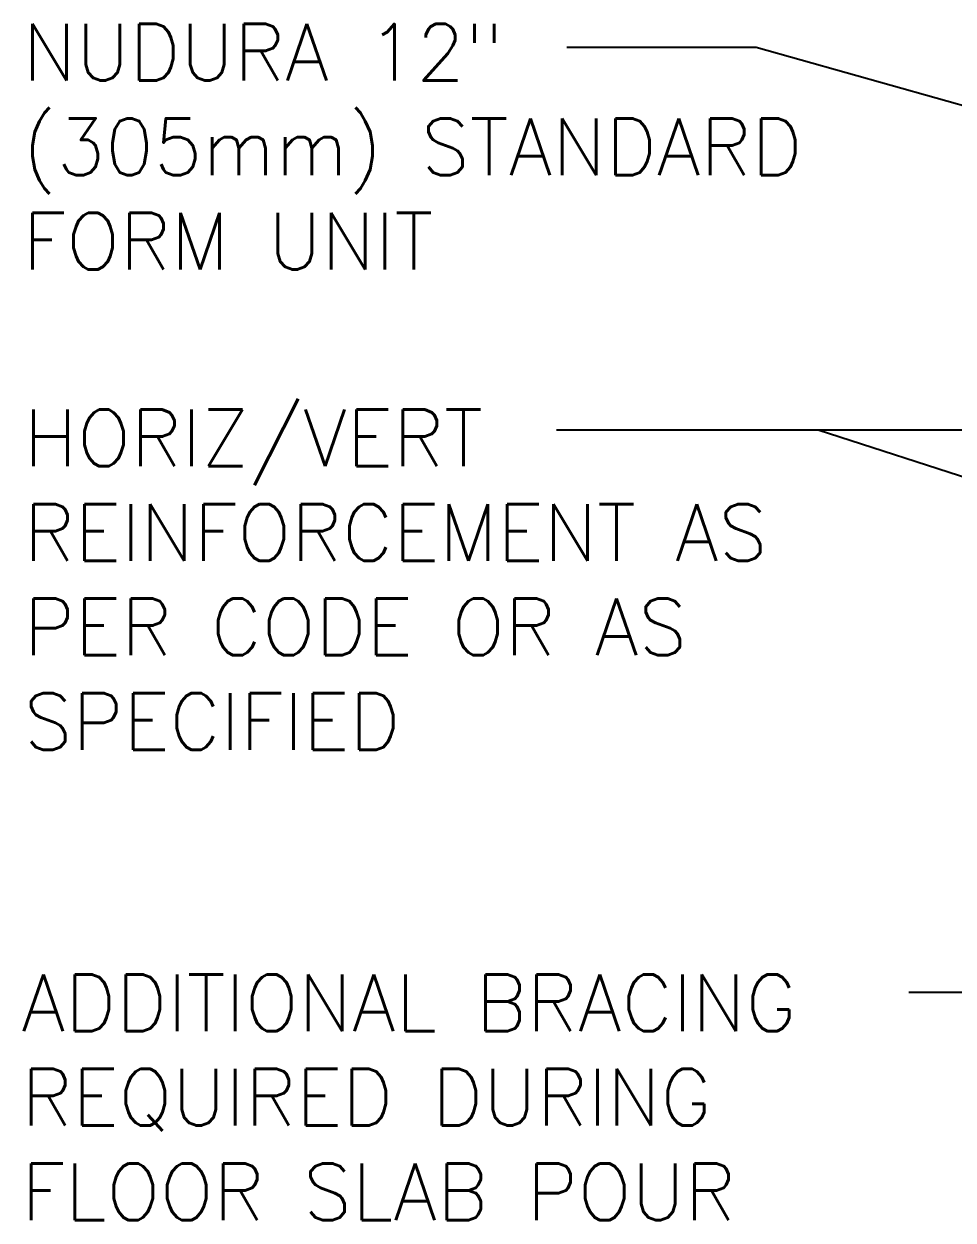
# Model space of a CAD drawing. Header units: inches. Extents: x 191 to 294, y 47 to 119.
# Drawn here: x 236.03 to 248.32, y 103.04 to 118.87 of the extents above; entities that cross this region are included whole.
import ezdxf

# ---------------------------------------------------------------- set-up
doc = ezdxf.new("R2010")
doc.units = ezdxf.units.IN
doc.header["$LTSCALE"] = 0.5
doc.header["$MEASUREMENT"] = 0
doc.layers.add('TEXT', color=4, linetype='Continuous')
doc.styles.add('DIM', font='romans.shx', dxfattribs={"width": 0.7})
doc.styles.add('ROMANS', font='romans.shx', dxfattribs={"height": 0.75})
doc.dimstyles.new('ext_8', dxfattribs={"dimscale": 8, "dimtxt": 0.09375, "dimasz": 0.09375, "dimexe": 0.09375, "dimexo": 0.0625, "dimgap": 0.0625, "dimtad": 1, "dimdec": 1, "dimzin": 3, "dimdsep": 46, "dimlunit": 4, "dimtxsty": 'DIM', "dimcen": 0.09, "dimdle": 0.09375, "dimclrt": 4, "dimadec": 0, "dimazin": 0, "dimtfac": 1, "dimtdec": 1, "dimtmove": 2, "dimatfit": 3, "dimfxl": 1, "dimfrac": 2, "dimtolj": 1, "dimtzin": 0, "dimarcsym": 0})

msp = doc.modelspace()

# ---------------------------------------------------------------- texts
at = {"layer": 'TEXT', "char_height": 0.75, "attachment_point": 4, "style": 'ROMANS'}
for s, insert, width in [('NUDURA 12" (305mm) STANDARD FORM UNIT', (236.008, 117.244), 11.81159), ('HORIZ/VERT REINFORCEMENT AS PER CODE OR AS SPECIFIED', (236.023, 111.514), 13.33603), ('ADDITIONAL BRACING REQUIRED DURING FLOOR SLAB POUR', (235.993, 104.665), 12.17415)]:
    msp.add_mtext(s, dxfattribs=dict(at, insert=insert, width=width))

# ---------------------------------------------------------------- leaders
at = {"layer": 'TEXT'}
for points, override in [([(255.546, 115.789), (245.71, 118.556), (243.209, 118.556)], {"dimasz": 0.1875, "dimtad": 0}), ([(263.434, 113.495), (243.069, 113.495)], {"dimasz": 0.1875, "dimtad": 0}), ([(263.009, 108.14), (246.53, 113.495)], {"dimasz": 0.1875, "dimgap": 0.0625, "dimtad": 0}), ([(256.205, 103.285), (249.003, 106.052), (247.731, 106.052)], {"dimasz": 0.1875, "dimtad": 0})]:
    msp.add_leader(points, dimstyle='ext_8', override=override, dxfattribs=at)

doc.saveas('drawing.dxf')
